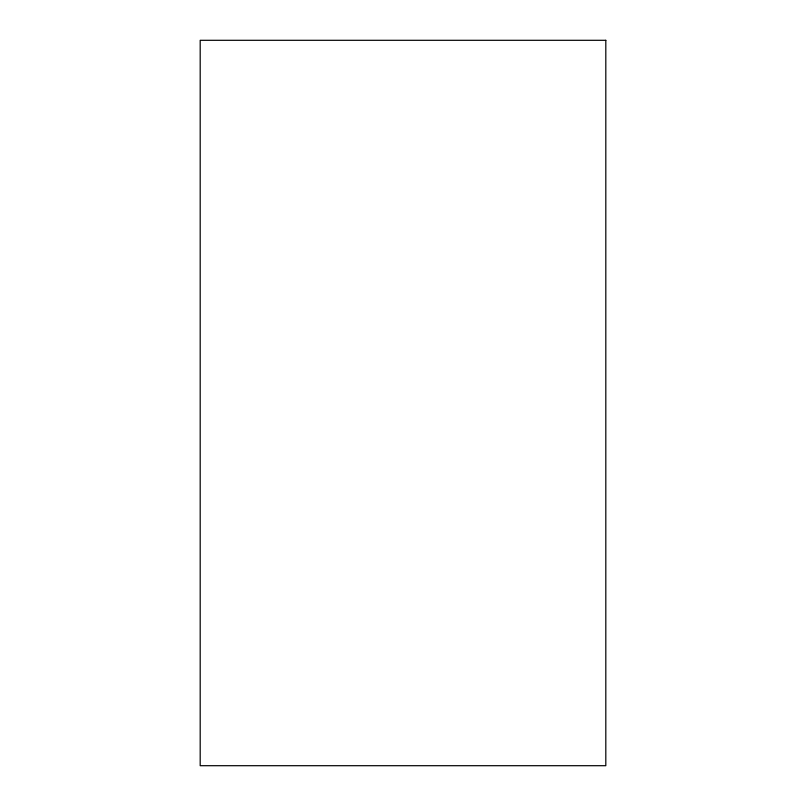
<?xml version="1.0" encoding="UTF-8"?>
<svg xmlns="http://www.w3.org/2000/svg" width="806" height="806" viewBox="0 0 806 806"><rect width="100%" height="100%" fill="white"/><g stroke="black" fill="none" stroke-linecap="round" stroke-linejoin="round"><path stroke-width="1.21" d="M605.81 40.3L200.19 40.3L200.19 765.7L605.81 765.7L605.81 40.3"/></g></svg>
